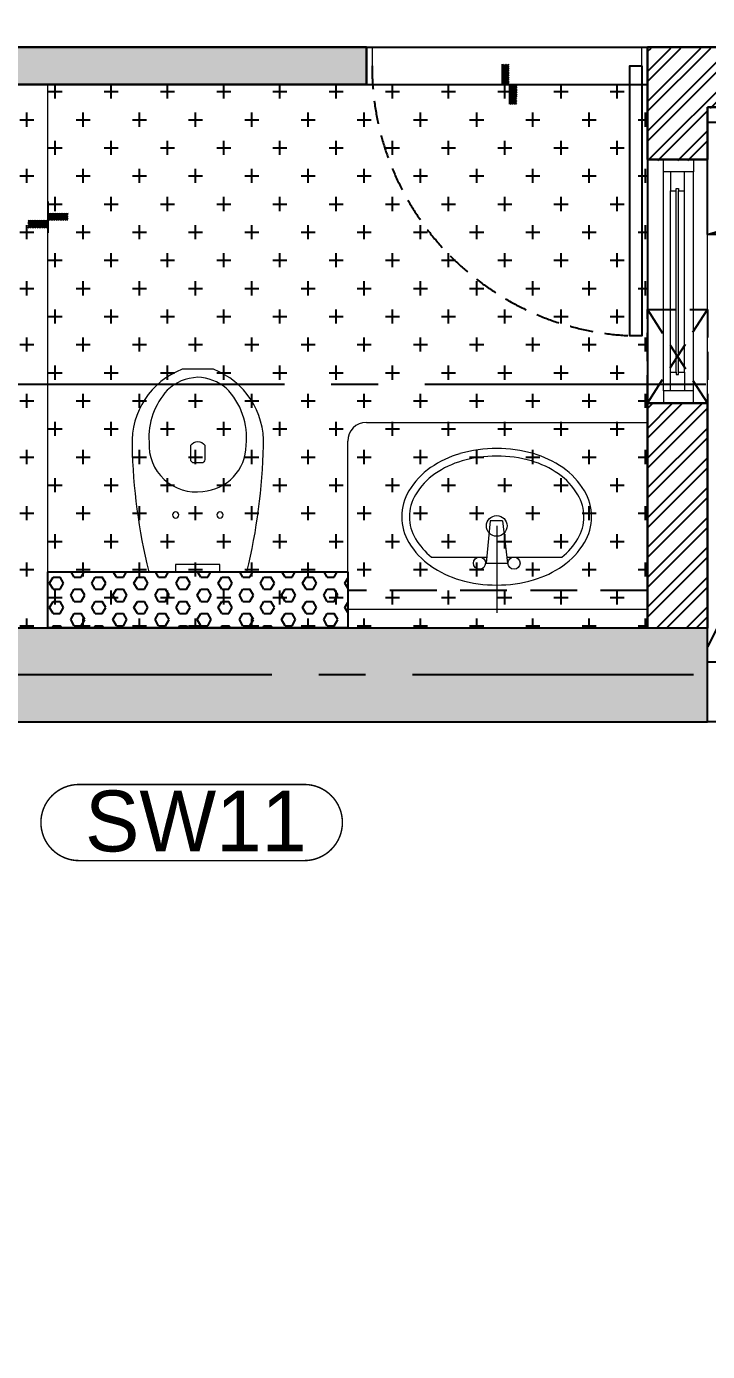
# Model space of a CAD drawing. Header units: millimetres. Extents: x 1181448 to 1317632, y -5734806 to -5633961.
# Drawn here: x 1197435 to 1199252, y -5709780 to -5706245 of the extents above; entities that cross this region are included whole.
import ezdxf

# ---------------------------------------------------------------- set-up
doc = ezdxf.new("R2010")
doc.units = ezdxf.units.MM
doc.header["$LTSCALE"] = 1000
doc.header["$MEASUREMENT"] = 0
for name, pattern in [('2BHK-A - BACK$0$AUDIT_D_120904163729-0', [0]), ('2BHK-A - BACK$1$( Hidden )', [0.375, 0.25, -0.125]), ('2BHK-A - BACK$1$HIDDEN', [0.375, 0.25, -0.125]), ('AUDIT_D_120904163729-0', [0]), ('T8_REFUGE COLUMNS$0$CENTER2', [1.125, 0.75, -0.125, 0.125, -0.125])]:
    doc.linetypes.add(name, pattern=pattern)
doc.layers.get('0').update_dxf_attribs({"linetype": 'AUDIT_D_120904163729-0'})
for name, color, linetype in [('2BHK-A - BACK$0$A-HATCH -160', 251, '2BHK-A - BACK$0$AUDIT_D_120904163729-0'), ('2BHK-A - BACK$0$a-tile drop', 3, 'Continuous'), ('2BHK-A - BACK$0$APT PLANS-typ$0$TILEDROP', 3, 'Continuous'), ('2BHK-A - BACK$1$A-TOI SUNK 50MM', 8, 'Continuous'), ('2BHK-A - BACK$1$CUT-OUT', 49, 'Continuous'), ('2BHK-A - BACK$1$LEDGE WALL', 5, 'Continuous'), ('A_dim', 1, 'Continuous'), ('T8(T9 IS SIMILAR) - REFUGE FLOOR$1$A_rail', 253, 'Continuous'), ('T8_REFUGE COLUMNS$0$A-CENTERLINE', 193, 'T8_REFUGE COLUMNS$0$CENTER2'), ('T8_REFUGE COLUMNS$1$A-RCC COLS', 3, 'Continuous')]:
    doc.layers.add(name, color=color, linetype=linetype)
for name, color, linetype, lineweight in [('2BHK-A - BACK$1$a-TOI-fixtures', 251, 'Continuous', 0), ('2BHK-A - BACK$1$A-WALL- 160', 6, 'Continuous', 30), ('2BHK-A - BACK$1$Ventilator', 5, 'Continuous', 0), ('T8(T9 IS SIMILAR) - REFUGE FLOOR$0$D&W', 8, 'Continuous', 25), ('T8_REFUGE COLUMNS$0$A-COLUMN NO size reduce', 81, 'Continuous', 25)]:
    doc.layers.add(name, color=color, linetype=linetype, lineweight=lineweight)
doc.layers.add('T8_REFUGE COLUMNS$0$COL-HATCH', color=7, linetype='Continuous', lineweight=25, true_color=0xa3a3a3)
doc.styles.add('T8_REFUGE COLUMNS$0$STANDARD', font='GOTHIC.TTF')

# ---------------------------------------------------------------- blocks, each defined once
blk = doc.blocks.new('T8_REFUGE COLUMNS')
at = {"layer": 'T8_REFUGE COLUMNS$0$COL-HATCH', "linetype": 'ByBlock'}
h = blk.add_hatch(color=256, dxfattribs=at)
h.dxf.hatch_style = 1
h.paths.add_polyline_path([(1196642.1, -5708099.9), (1199252.1, -5708099.9), (1199252.1, -5707849.9), (1196642.1, -5707849.9)])
at = {"layer": 'T8_REFUGE COLUMNS$0$A-CENTERLINE'}
for p, q in [((1217248.2, -5707199.9), (1182156.9, -5707199.9)), ((1217215, -5707974.9), (1182156.9, -5707974.9))]:
    blk.add_line(p, q, dxfattribs=at)
at = {"layer": 'T8_REFUGE COLUMNS$0$A-COLUMN NO size reduce', "linetype": 'ByBlock', "const_width": 3.9}
blk.add_lwpolyline([(1197575.2, -5708470.2, -1), (1197575.2, -5708267.1), (1198176.6, -5708267.1, -1), (1198176.6, -5708470.2)], format="xyb", close=True, dxfattribs=at)
at = {"layer": 'T8_REFUGE COLUMNS$1$A-RCC COLS', "linetype": 'ByBlock'}
blk.add_lwpolyline([(1196642.1, -5708099.9), (1199252.1, -5708099.9), (1199252.1, -5707849.9), (1196642.1, -5707849.9)], close=True, dxfattribs=at)
at = {"layer": 'T8_REFUGE COLUMNS$0$A-COLUMN NO size reduce', "linetype": 'ByBlock', "insert": (1197591.4, -5708283.3), "char_height": 162.5, "attachment_point": 1, "style": 'T8_REFUGE COLUMNS$0$STANDARD'}
blk.add_mtext_dynamic_manual_height_columns('SW11', width=444.685, gutter_width=500, heights=[0], dxfattribs=at)
blk = doc.blocks.new('2BHK-A - BACK$0$EWC 1-flat-3')
at = {"color": 0, "linetype": 'ByBlock', "ltscale": 1.5}
blk.add_line((130.9, 0), (-130.9, 0), dxfattribs=at)
for points in [[(-130.9, 0, -0.055103), (-175.3, 336.2, -0.321827), (-41.6, 540), (41.6, 540, -0.321827), (175.3, 336.2, -0.055103), (130.9, 0, -27.681239)], [(-13.2, 214.3, -0.391448), (-129.3, 337.7, -0.224585), (-76.1, 489.9, -0.160675), (0, 518.7, -0.183016), (81.6, 484.1, -0.201424), (130, 346.4, -0.474507), (-13.2, 214.3, -2.927417)], [(-9.5, 290.2), (9.5, 290.2, 0.414214), (18.9, 299.7), (18.9, 337.6, 0.5), (-18.9, 337.6), (-18.9, 299.7, 0.414214), (-9.5, 290.2, 0.530498)]]:
    blk.add_lwpolyline(points, format="xyb", dxfattribs=at)
at = {"color": 0, "linetype": 'ByBlock'}
blk.add_lwpolyline([(-59.2, 0), (-59.2, 18.9), (59.2, 18.9), (59.2, 0)], close=True, dxfattribs=at)
at = {"color": 0, "linetype": 'ByBlock', "ltscale": 1.5}
for centre in [(-59.2, 151.6), (59.2, 151.6)]:
    blk.add_circle(centre, 8.31, dxfattribs=at)
blk = doc.blocks.new('2BHK-A - BACK$0$TILE DROP -x')
at = {"layer": '2BHK-A - BACK$0$APT PLANS-typ$0$TILEDROP'}
h = blk.add_hatch(dxfattribs=at)
h.set_pattern_fill('ACET-2D-ANSI31', color=8, scale=27, angle=90, style=0)
h.set_pattern_definition([(135, (583590.9237, -2384968.1492), (-2.3864853865, -2.3864853865), [])])
h.paths.add_polyline_path([(-58303, -19205.9), (-58303, -19151.2), (-58284.2, -19151.2), (-58284.2, -19205.9)])
edge = h.paths.add_edge_path()
edge.add_line((-58303, -19258.5), (-58323.9, -19258.5))
edge.add_line((-58303, -19205.9), (-58303, -19258.5))
edge.add_line((-58323.7, -19205.9), (-58303, -19205.9))
edge.add_line((-58323.7, -19258.5), (-58323.7, -19205.9))
at = {"layer": '2BHK-A - BACK$0$APT PLANS-typ$0$TILEDROP', "color": 1}
blk.add_line((-58252, -19205.9), (-58336, -19205.9), dxfattribs=at)
at = {"layer": '2BHK-A - BACK$0$APT PLANS-typ$0$TILEDROP', "color": 20, "const_width": 3}
for points in [[(-58284.2, -19205.9), (-58284.2, -19151.2)], [(-58303, -19258.5), (-58303, -19205.9)], [(-58303, -19205.9), (-58284.2, -19205.9)]]:
    blk.add_lwpolyline(points, dxfattribs=at)
blk = doc.blocks.new('2BHK-A - BACK$1$V1')
at = {"layer": '2BHK-A - BACK$1$Ventilator'}
for p, q in [((1139453.9, -5700057.1), (1140103.9, -5700057.1)), ((1139453.9, -5700217.1), (1140103.9, -5700217.1))]:
    blk.add_line(p, q, dxfattribs=at)
at = {"layer": '2BHK-A - BACK$1$Ventilator', "color": 8}
for p, q in [((1139486.9, -5700094.6), (1140070.9, -5700094.6)), ((1139536.9, -5700118.3), (1140020.9, -5700118.3)), ((1139486.9, -5700174.6), (1140070.9, -5700174.6)), ((1139536.9, -5700155.8), (1140020.9, -5700155.8))]:
    blk.add_line(p, q, dxfattribs=at)
at = {"layer": '2BHK-A - BACK$1$Ventilator', "color": 5}
for p, q in [((1139536.9, -5700134.1), (1140020.9, -5700134.1)), ((1139536.9, -5700140.1), (1140020.9, -5700140.1))]:
    blk.add_line(p, q, dxfattribs=at)
at = {"layer": '2BHK-A - BACK$1$Ventilator', "color": 4}
for points in [[(1139453.9, -5700094.6), (1139486.9, -5700094.6), (1139486.9, -5700174.6), (1139453.9, -5700174.6)], [(1140103.9, -5700094.6), (1140070.9, -5700094.6), (1140070.9, -5700174.6), (1140103.9, -5700174.6)], [(1139536.9, -5700134.1), (1139536.9, -5700118.3), (1139486.9, -5700118.3), (1139486.9, -5700155.8), (1139536.9, -5700155.8), (1139536.9, -5700140.1), (1139530.9, -5700140.1), (1139530.9, -5700134.1)], [(1140020.9, -5700134.1), (1140020.9, -5700118.3), (1140070.9, -5700118.3), (1140070.9, -5700155.8), (1140020.9, -5700155.8), (1140020.9, -5700140.1), (1140026.9, -5700140.1), (1140026.9, -5700134.1)]]:
    blk.add_lwpolyline(points, close=True, dxfattribs=at)
blk = doc.blocks.new('2BHK-A - BACK$0$WB1')
at = {"color": 0, "linetype": 'ByBlock', "ltscale": 1000}
for p, q in [((190074.4, -1779394.5), (190063, -1779507.9)), ((190106.8, -1779394.5), (190119.9, -1779507.9)), ((189917.5, -1779491.7), (190064.6, -1779491.7)), ((190118, -1779491.7), (190265.4, -1779491.7)), ((190061.5, -1779507.9), (190121.4, -1779507.9))]:
    blk.add_line(p, q, dxfattribs=at)
at = {"color": 0, "linetype": 'ByBlock'}
blk.add_line((190106.8, -1779394.5), (190074.4, -1779394.5), dxfattribs=at)
for centre, major_axis, start_param, end_param in [((190067.1, -1779471.3), (-69.6, 256.7), 0.015739, 0.342992), ((190091.4, -1779555.7), (-92.6, 341.5), 6.018375, 6.298924), ((190091.4, -1779555.7), (-92.6, 341.5), 5.737826, 6.018375), ((190115.8, -1779471.3), (-69.6, 256.7), 5.410573, 5.737826), ((190030, -1779417.8), (-52.6, 193.9), 0.342992, 0.768932), ((190067.1, -1779471.3), (-64.3, 237.2), 0.015739, 0.342992), ((190091.4, -1779555.7), (-87.3, 322), 6.018375, 6.298924), ((190091.4, -1779555.7), (-87.3, 322), 5.737826, 6.018375), ((190115.8, -1779471.3), (-64.3, 237.2), 5.410573, 5.737826), ((190152.9, -1779417.8), (-52.6, 193.9), 4.984633, 5.410573), ((190030, -1779417.8), (-47.3, 174.4), 0.342992, 0.768932), ((190152.9, -1779417.8), (-47.3, 174.4), 4.984633, 5.410573), ((189973.2, -1779384.1), (-35.3, 130.2), 0.768932, 1.305986), ((189973.2, -1779384.1), (-30, 110.7), 0.768932, 1.305986), ((190209.6, -1779384.1), (-30, 110.7), 4.447579, 4.984633), ((190209.6, -1779384.1), (-35.3, 130.2), 4.447579, 4.984633), ((189973.2, -1779384.1), (-35.3, 130.2), 1.305986, 1.84304), ((189973.2, -1779384.1), (-30, 110.7), 1.305986, 1.84304), ((190209.6, -1779384.1), (-30, 110.7), 3.910525, 4.447579), ((190209.6, -1779384.1), (-35.3, 130.2), 3.910525, 4.447579), ((190030, -1779350.3), (-52.6, 193.9), 1.84304, 2.268981), ((190030, -1779350.3), (-47.3, 174.4), 1.84304, 2.20494), ((190152.9, -1779350.3), (-47.3, 174.4), 3.548625, 3.910525), ((190152.9, -1779350.3), (-52.6, 193.9), 3.484585, 3.910525), ((190045.3, -1779507.9), (-4.2, 15.6), 6.018375, 12.30156), ((190137.6, -1779507.9), (-4.2, 15.6), 6.018375, 12.30156), ((190067.1, -1779296.9), (-69.6, 256.7), 2.268981, 2.596234), ((190115.8, -1779296.9), (-69.6, 256.7), 3.157331, 3.484585), ((190091.4, -1779212.5), (-92.6, 341.5), 2.596234, 2.876783), ((190091.4, -1779212.5), (-92.6, 341.5), 2.876783, 3.157331)]:
    blk.add_ellipse(centre, major_axis=major_axis, ratio=1, start_param=start_param, end_param=end_param, dxfattribs=at)
blk = doc.blocks.new('2BHK-A - BACK')
at = {"layer": '2BHK-A - BACK$0$A-HATCH -160', "linetype": 'ByBlock'}
h = blk.add_hatch(dxfattribs=at)
h.set_pattern_fill('ZIGZAG', color=256, scale=250)
h.set_pattern_definition([(9e-15, (-0.22, 0.45), (31.25, 31.25), [31.25, -31.25]), (90, (31.03, 0.45), (-31.25, 31.25), [31.25, -31.25])])
h.paths.add_polyline_path([(1196642.1, -5706299.9), (1198342.2, -5706299.9), (1198342.2, -5706399.9), (1196642.1, -5706399.9)])
h.paths.add_polyline_path([(1199382.6, -5705299.9), (1199382.6, -5705199.9), (1201592.2, -5705199.9), (1201592.2, -5705299.9), (1200442.1, -5705299.9), (1200442.1, -5705399.9), (1200342.1, -5705399.9), (1200342.1, -5705299.9)])
h.paths.add_polyline_path([(1200442.1, -5706399.9), (1201341.8, -5706399.9), (1201341.8, -5706299.9), (1200442.1, -5706299.9)])
h.paths.add_polyline_path([(1202091.8, -5706299.9), (1202691.8, -5706299.9), (1202691.8, -5706399.9), (1202091.8, -5706399.9)])
h.paths.add_polyline_path([(1204892.1, -5708749.5), (1204992.1, -5708749.5), (1204992.1, -5707999.9), (1204892.1, -5707999.9)])
h.paths.add_polyline_path([(1204892.1, -5709649.5), (1204992.1, -5709649.5), (1204992.1, -5710549.5), (1204892.1, -5710549.5)])
h.paths.add_polyline_path([(1200142, -5708600.5), (1200257, -5708600.5), (1200257.1, -5708700.5), (1200042, -5708700.5), (1200042, -5708099.9), (1200142, -5708099.9)])
h.paths.add_polyline_path([(1202792.1, -5701189.9), (1203427.1, -5701189.9), (1203427.1, -5701089.9), (1202792.1, -5701089.9)])
h = blk.add_hatch(dxfattribs=at)
h.set_pattern_fill('ANSI32', color=256, scale=150)
h.set_pattern_definition([(45, (-0.03, -2.55), (-39.77475644, 39.77475644), []), (45, (26.484, -2.55), (-39.77475644, 39.77475644), [])])
h.paths.add_polyline_path([(1200282, -5708099.9), (1200042, -5708099.6), (1200042, -5707939.6), (1200282, -5707939.6)])
h.paths.add_polyline_path([(1199092.1, -5706602.4), (1199092.1, -5706302.4), (1200442, -5706302.4), (1200442, -5706602.4), (1200282, -5706602.4), (1200282, -5706462.4), (1199252.1, -5706462.4), (1199252.1, -5706602.4)])
h = blk.add_hatch(dxfattribs=at)
h.set_pattern_fill('ANSI32', color=256, scale=150)
h.paths.add_polyline_path([(1199252.2, -5707249.9), (1199092.2, -5707249.9), (1199092.2, -5707849.9), (1199252.2, -5707849.9)])
h = blk.add_hatch(dxfattribs=at)
h.set_pattern_fill('HEX', color=256, scale=150)
h.paths.add_polyline_path([(1198292.2, -5707699.5), (1198292.2, -5707849.5), (1197492.2, -5707849.5), (1197492.2, -5707699.5)])
at = {"layer": '2BHK-A - BACK$1$A-TOI SUNK 50MM'}
h = blk.add_hatch(dxfattribs=at)
h.set_pattern_fill('CROSS', color=256, scale=300, style=0)
h.set_pattern_definition([(9e-15, (54492.616, 14881.46), (75, 75), [37.5, -112.5]), (90, (54511.366, 14862.71), (-75, 75), [37.5, -112.5])])
h.paths.add_polyline_path([(1196642.1, -5706399.9), (1199092.2, -5706399.9), (1199092.2, -5707849.9), (1196642.1, -5707849.9)])
h.paths.add_polyline_path([(1202691.8, -5706399.9), (1200442.1, -5706399.9), (1200442.1, -5707850.3), (1202692.3, -5707850.3)])
at = {"linetype": '2BHK-A - BACK$1$HIDDEN', "ltscale": 0.3}
for p, q in [((1199092.2, -5706999.9, 0.6), (1199252.2, -5707249.9)), ((1199092.2, -5707250), (1199252.2, -5706999.9, 0.6))]:
    blk.add_line(p, q, dxfattribs=at)
blk.add_lwpolyline([(1199077.2, -5706349.9), (1199077.2, -5707069.9), (1199044.9, -5707069.9), (1199044.9, -5706349.9)], close=True)
blk.add_lwpolyline([(1199252.2, -5706999.9), (1199252.2, -5707249.9), (1199092.2, -5707249.9), (1199092.2, -5706999.9)], close=True, dxfattribs=at)
at = {"color": 0, "linetype": '2BHK-A - BACK$1$( Hidden )', "ltscale": 0.25}
blk.add_arc((1199078.2, -5706349.4), 721.1, 180.0347, 267.627, dxfattribs=at)
at = {"layer": '2BHK-A - BACK$1$A-TOI SUNK 50MM'}
for p, q in [((1198342.2, -5706299.9), (1199092.2, -5706299.9)), ((1198342.2, -5706399.9), (1199092.2, -5706399.9))]:
    blk.add_line(p, q, dxfattribs=at)
blk.add_lwpolyline([(1196642.1, -5706399.9), (1199092.2, -5706399.9), (1199092.2, -5707849.9), (1196642.1, -5707849.9)], close=True, dxfattribs=at)
at = {"layer": '2BHK-A - BACK$1$a-TOI-fixtures', "color": 1}
for p, q in [((1198342.2, -5706299.9), (1199092.2, -5706299.9)), ((1197492.2, -5707849.5), (1197492.2, -5706399.9)), ((1198342.2, -5706399.9), (1199092.2, -5706399.9)), ((1198342.2, -5707301.2), (1199092.2, -5707301.2)), ((1198292.2, -5707799.5), (1198292.2, -5707351.2))]:
    blk.add_line(p, q, dxfattribs=at)
at = {"layer": '2BHK-A - BACK$1$a-TOI-fixtures'}
for p, q in [((1199092.2, -5707799.5), (1199092.2, -5707301.2)), ((1198292.2, -5707799.5), (1199092.2, -5707799.5))]:
    blk.add_line(p, q, dxfattribs=at)
at = {"layer": '2BHK-A - BACK$1$a-TOI-fixtures', "extrusion": (-2.53027e-07, 3.53358e-09, 1)}
blk.add_line((1198689.9, -5707577.3, 0), (1198689.9, -5707808.9), dxfattribs=at)
at = {"layer": '2BHK-A - BACK$1$a-TOI-fixtures', "color": 1}
for points in [[(1198342.2, -5706399.9), (1198342.2, -5706299.9), (1198357.2, -5706299.9), (1198357.2, -5706399.9)], [(1199077.2, -5706399.9), (1199077.2, -5706299.9), (1199092.2, -5706299.9), (1199092.2, -5706399.9)]]:
    blk.add_lwpolyline(points, close=True, dxfattribs=at)
at = {"layer": '2BHK-A - BACK$1$a-TOI-fixtures', "extrusion": (-2.53027e-07, 3.53358e-09, 1)}
blk.add_circle((1198689.9, -5707577.3, -0.3), 27.5, dxfattribs=at)
at = {"layer": '2BHK-A - BACK$1$a-TOI-fixtures', "color": 1}
blk.add_arc((1198342.2, -5707351.2), 50, 90, 180, dxfattribs=at)
at = {"layer": '2BHK-A - BACK$1$A-WALL- 160', "linetype": 'ByBlock'}
for p, q in [((1196642.1, -5706299.9), (1198342.2, -5706299.9)), ((1198342.2, -5706299.9), (1198342.2, -5706399.9)), ((1199092.2, -5706299.9), (1200442.1, -5706299.9)), ((1199092.2, -5706299.9), (1199092.2, -5706599.9)), ((1196642.1, -5706399.9), (1198342.2, -5706399.9)), ((1199252.2, -5706459.9), (1200282.1, -5706459.9)), ((1199252.2, -5706459.9), (1199252.2, -5706599.9)), ((1199252.2, -5706599.9), (1199092.2, -5706599.9)), ((1199252.2, -5707249.9), (1199092.2, -5707249.9)), ((1199092.2, -5707249.9), (1199092.2, -5707849.8)), ((1199252.2, -5707249.9), (1199252.2, -5707849.8))]:
    blk.add_line(p, q, dxfattribs=at)
at = {"layer": '2BHK-A - BACK$1$CUT-OUT'}
blk.add_lwpolyline([(1199251.7, -5706799.4), (1200282.3, -5706499.4)], dxfattribs=at)
for points in [[(1199252.2, -5706499.9), (1200282.3, -5706499.9), (1200282.4, -5706799.4), (1199252.3, -5706799.4)], [(1200042, -5708099.9), (1199252.1, -5708099.9), (1199252.1, -5707940), (1200042, -5707940)]]:
    blk.add_lwpolyline(points, close=True, dxfattribs=at)
at = {"layer": '2BHK-A - BACK$1$CUT-OUT', "elevation": 0.6}
blk.add_lwpolyline([(1199551.6, -5707310.5), (1199252.1, -5707899.9)], dxfattribs=at)
at = {"layer": '2BHK-A - BACK$1$LEDGE WALL', "linetype": '2BHK-A - BACK$1$HIDDEN', "ltscale": 0.5}
blk.add_line((1199092.2, -5707749.8), (1198292.2, -5707749.8), dxfattribs=at)
at = {"layer": '2BHK-A - BACK$1$LEDGE WALL'}
blk.add_lwpolyline([(1198292.2, -5707699.5), (1198292.2, -5707849.5), (1197492.2, -5707849.5), (1197492.2, -5707699.5)], close=True, dxfattribs=at)
at = {"layer": '2BHK-A - BACK$0$a-tile drop'}
for p, xscale, rotation in [((1140419.8, -5687194.3), -1, 0.0003204097976848293), ((1216697.7, -5648459.2), -0.9999999999999998, 270.0003204097974)]:
    blk.add_blockref('2BHK-A - BACK$0$TILE DROP -x', p, dxfattribs=dict(at, xscale=xscale, rotation=rotation))
at = {"layer": '2BHK-A - BACK$1$a-TOI-fixtures', "extrusion": (0, 0, -1), "zscale": -1}
blk.add_blockref('2BHK-A - BACK$0$EWC 1-flat-3', (-1197892.2, -5707699.5), dxfattribs=at)
at = {"layer": '2BHK-A - BACK$1$a-TOI-fixtures', "rotation": 0.008288086606578331}
blk.add_blockref('2BHK-A - BACK$0$WB1', (1008341, -3928196.3, 0), dxfattribs=at)
at = {"layer": '2BHK-A - BACK$1$A-WALL- 160', "linetype": 'ByBlock', "xscale": -1, "rotation": 270}
blk.add_blockref('2BHK-A - BACK$1$V1', (6899309.2, -6846703.8), dxfattribs=at)
blk = doc.blocks.new('T8(T9 IS SIMILAR) - REFUGE FLOOR')
at = {"layer": 'T8(T9 IS SIMILAR) - REFUGE FLOOR$0$D&W', "linetype": 'ByBlock'}
blk.add_blockref('2BHK-A - BACK', (0, 0), dxfattribs=at)
at = {"layer": 'T8(T9 IS SIMILAR) - REFUGE FLOOR$1$A_rail', "linetype": 'ByBlock'}
blk.add_blockref('T8_REFUGE COLUMNS', (0, 0), dxfattribs=at)

msp = doc.modelspace()

# ---------------------------------------------------------------- block references
at = {"layer": 'A_dim', "linetype": 'ByBlock'}
msp.add_blockref('T8(T9 IS SIMILAR) - REFUGE FLOOR', (0, 0), dxfattribs=at)

doc.saveas('drawing.dxf')
